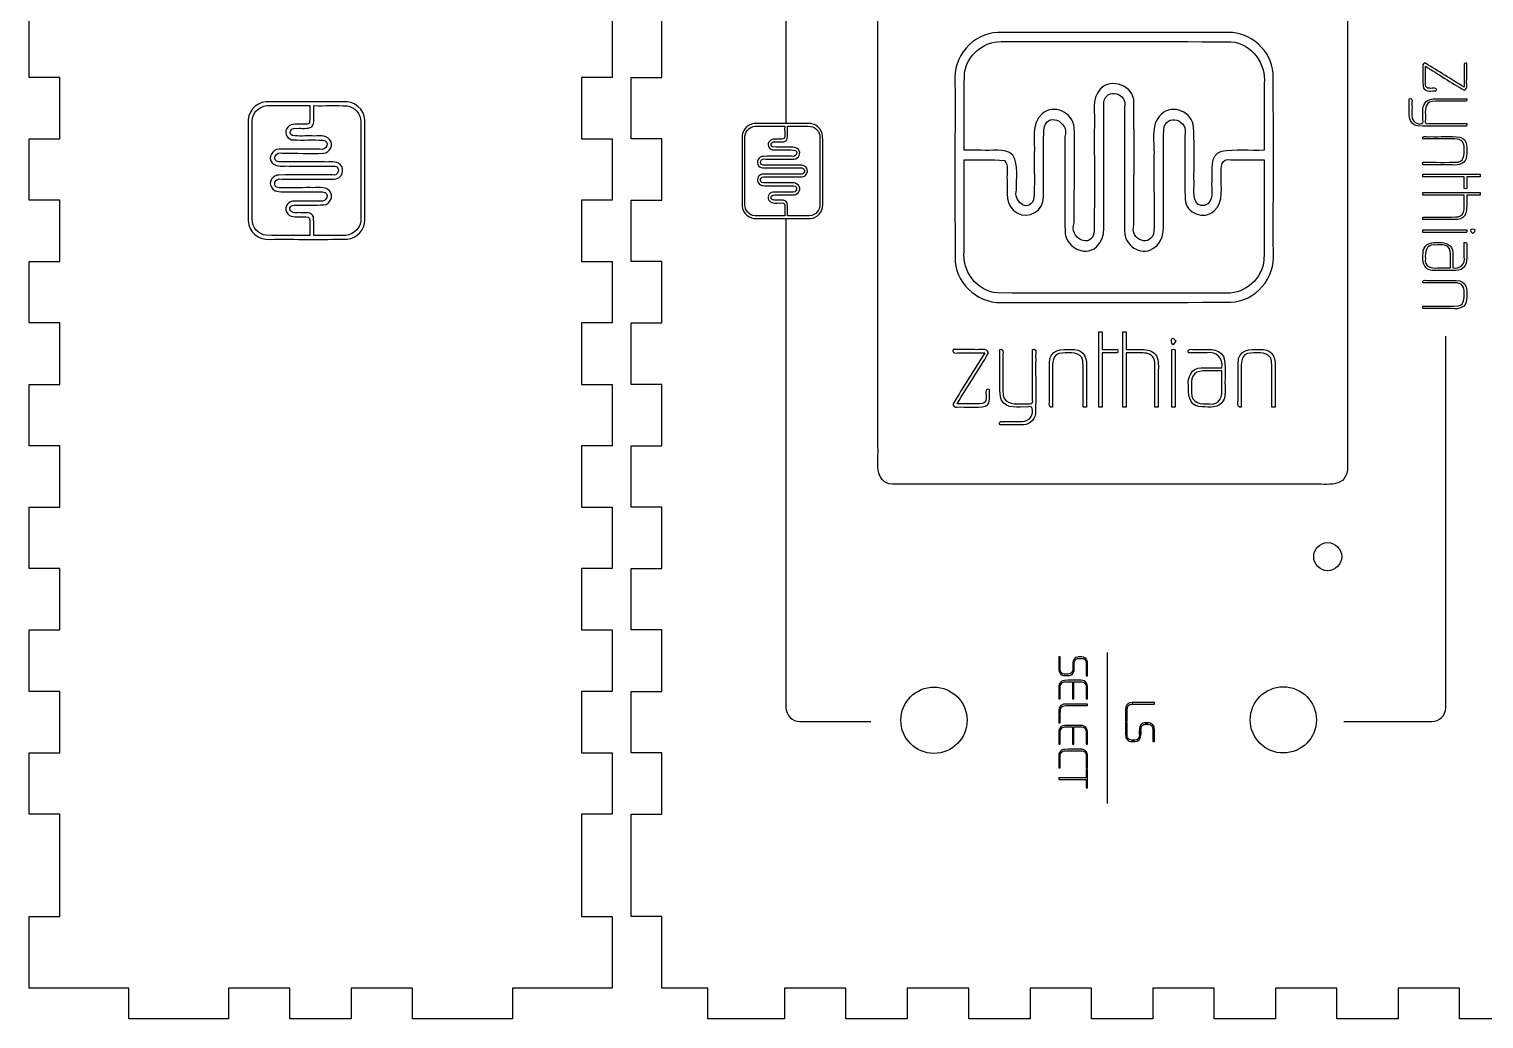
# Model space of a CAD drawing. Extents: x 0 to 1159, y 2 to 472.
# Drawn here: x 0.1 to 403.3, y 1.7 to 275.9 of the extents above; entities that cross this region are included whole.
import ezdxf

# ---------------------------------------------------------------- set-up
doc = ezdxf.new("R2010")
doc.units = 0
doc.layers.get('0').update_dxf_attribs({"linetype": 'CONTINUOUS'})
doc.layers.add('Imprimir', color=7, linetype='CONTINUOUS')

msp = doc.modelspace()

# ---------------------------------------------------------------- linework, layer by layer
at = {"color": 5}
msp.add_lwpolyline([(161.716632, 279.536781), (161.716632, 262.528893), (153.212688, 262.528893), (153.212688, 245.521005), (161.716632, 245.521005), (161.716632, 228.513117), (153.212688, 228.513117), (153.212688, 211.505221), (161.716632, 211.505221), (161.716632, 194.497381), (153.212688, 194.497381), (153.212688, 177.489461), (161.716632, 177.489461), (161.716632, 160.481541), (153.212688, 160.481541), (153.212688, 143.473701), (161.716632, 143.473701), (161.716632, 126.465781), (153.212688, 126.465781), (153.212688, 109.457941), (161.716632, 109.457941), (161.716632, 92.450021), (153.212688, 92.450021), (153.212688, 75.442109), (161.716632, 75.442109), (161.716632, 58.434269), (153.212688, 58.434269), (153.212688, 30.087789), (161.716632, 30.087789), (161.716632, 10.245229), (134.078816, 10.245229), (134.078816, 1.741309), (106.440992, 1.741309), (106.440992, 10.245229), (89.433104, 10.245229), (89.433104, 1.741309), (72.425212, 1.741309), (72.425212, 10.245229), (55.417322, 10.245229), (55.417322, 1.741309), (27.779495, 1.741309), (27.779495, 10.245229), (0.141677, 10.245229), (0.141677, 30.087789), (8.645622, 30.087789), (8.645622, 58.434269), (0.141677, 58.434269), (0.141677, 75.442109), (8.645622, 75.442109), (8.645622, 92.450021), (0.141677, 92.450021), (0.141677, 109.457941), (8.645622, 109.457941), (8.645622, 126.465781), (0.141677, 126.465781), (0.141677, 143.473701), (8.645622, 143.473701), (8.645622, 160.481541), (0.141677, 160.481541), (0.141677, 177.489461), (8.645622, 177.489461), (8.645622, 194.497381), (0.141677, 194.497381), (0.141677, 211.505221), (8.645622, 211.505221), (8.645622, 228.513117), (0.141677, 228.513117), (0.141677, 245.521005), (8.645622, 245.521005), (8.645622, 262.528893), (0.141677, 262.528893), (0.141677, 279.536781)], dxfattribs=at)
at = {"color": 7}
for points in [[(92.067256, 250.260565), (92.067248, 250.260997)], [(61.966562, 223.194789), (61.966578, 223.194677)], [(93.167656, 223.080277), (93.167656, 223.080277)]]:
    msp.add_lwpolyline(points, close=True, dxfattribs=at)
for points in [[(65.728003, 255.762917), (62.799466, 255.542077), (60.54957, 252.661525), (60.866026, 249.775725)], [(61.989458, 250.713901), (62.17097, 253.159445), (64.603123, 254.984429), (66.996107, 254.690597)], [(87.251968, 255.790917), (80.0776, 255.772597), (72.9009, 255.827797), (65.728003, 255.762917)], [(66.996107, 254.690597), (70.638443, 254.690597), (74.28078, 254.690597), (77.923117, 254.690597)], [(77.923117, 254.690597), (77.880317, 253.089613), (78.012541, 251.467837), (77.849757, 249.880973)], [(79.063062, 254.690165), (82.144904, 254.659205), (85.232952, 254.754005), (88.310672, 254.639125)], [(79.063062, 252.660477), (79.063062, 253.337045), (79.063062, 254.013605), (79.063062, 254.690165)], [(93.160456, 250.654021), (93.090616, 253.646661), (90.207544, 256.091677), (87.251968, 255.790917)], [(88.310672, 254.639125), (90.420696, 254.352149), (92.107008, 252.391829), (92.067256, 250.260565)], [(61.966578, 223.194677), (61.981698, 232.367509), (61.936258, 241.542261), (61.989458, 250.713901)], [(78.49591, 248.842893), (79.414758, 249.882685), (78.948246, 251.390821), (79.063062, 252.660477)], [(92.067248, 250.260997), (92.052048, 241.088085), (92.097648, 231.913253), (92.044368, 222.741541)], [(93.167656, 223.080277), (93.162856, 232.271493), (93.177016, 241.462949), (93.160456, 250.654021)], [(60.866026, 249.775725), (60.870826, 240.784389), (60.856666, 231.792805), (60.873226, 222.801613)], [(71.571091, 248.355261), (70.701163, 246.983045), (71.890427, 245.129717), (73.478948, 245.192733)], [(73.1369, 246.383725), (71.499483, 247.077357), (73.044356, 248.879405), (74.342916, 248.408725)], [(75.492732, 249.549077), (74.11854, 249.530997), (72.343044, 249.808573), (71.571091, 248.355261)], [(78.626926, 246.292805), (76.798772, 246.341445), (74.95078, 246.188173), (73.1369, 246.383725)], [(74.342916, 248.408725), (75.722972, 248.507101), (77.247501, 248.121629), (78.49591, 248.842893)], [(77.849757, 249.880973), (77.259037, 249.286205), (76.267124, 249.649413), (75.492732, 249.549077)], [(83.438624, 245.361397), (82.205384, 246.717861), (80.248408, 246.181749), (78.626926, 246.292805)], [(69.406315, 242.615861), (67.567107, 242.661941), (66.227267, 240.304957), (67.493395, 238.862189)], [(69.364891, 239.129173), (67.092027, 239.402237), (68.584483, 242.262925), (70.377299, 241.514733)], [(80.697368, 242.629221), (76.933773, 242.620421), (73.169444, 242.646821), (69.406315, 242.615861)], [(73.478948, 245.192733), (76.15662, 245.145213), (78.838622, 245.225933), (81.514624, 245.151533)], [(81.514624, 245.151533), (83.777872, 244.954461), (82.54956, 242.006557), (80.697368, 242.629221)], [(81.780432, 241.516333), (83.569208, 241.649693), (84.677144, 243.985829), (83.438624, 245.361397)], [(67.493395, 238.862189), (68.707267, 237.533709), (70.633747, 238.078357), (72.225764, 237.962365)], [(82.01856, 239.102053), (77.800973, 239.119733), (73.580916, 239.066453), (69.364891, 239.129173)], [(70.377299, 241.514733), (74.17746, 241.534653), (77.984805, 241.396005), (81.780432, 241.516333)], [(72.225764, 237.962365), (76.430764, 237.953085), (80.636952, 237.980845), (84.841208, 237.948525)], [(86.383832, 238.403221), (85.190416, 239.489973), (83.479824, 238.984301), (82.01856, 239.102053)], [(84.841208, 237.948525), (86.61596, 237.688053), (85.848072, 235.021157), (84.226, 235.493349)], [(84.81148, 234.365613), (86.813136, 234.343773), (87.776216, 237.065717), (86.383832, 238.403221)], [(69.387787, 235.479989), (67.702963, 235.539669), (66.366659, 233.587901), (67.289603, 232.101741)], [(69.411947, 231.965061), (67.271075, 232.181917), (68.324059, 234.976621), (70.153939, 234.353293)], [(84.226, 235.493349), (79.280014, 235.484469), (74.333332, 235.511109), (69.387787, 235.479989)], [(70.153939, 234.353293), (75.0397, 234.361453), (79.92615, 234.336893), (84.81148, 234.365613)], [(67.289603, 232.101741), (68.211819, 230.460741), (70.255107, 230.882485), (71.826003, 230.826493)], [(78.115605, 231.982501), (75.214652, 231.985701), (72.311268, 231.907941), (69.411947, 231.965061)], [(71.826003, 230.826493), (75.04406, 230.808093), (78.264877, 230.863773), (81.481168, 230.797853)], [(83.403016, 231.061717), (82.050456, 232.532693), (79.863926, 231.822781), (78.115605, 231.982501)], [(81.481168, 230.797853), (83.669504, 230.593053), (82.69392, 227.695765), (80.797312, 228.275461)], [(81.801072, 227.216597), (83.624432, 227.325349), (84.677144, 229.707085), (83.403016, 231.061717)], [(73.182236, 228.226421), (71.512971, 228.129709), (70.676451, 225.950117), (71.813555, 224.749037)], [(72.44006, 225.907061), (72.241532, 227.302773), (73.90086, 227.187853), (74.842612, 227.162357)], [(75.38434, 225.046437), (74.37898, 225.134317), (72.886516, 224.681437), (72.44006, 225.907061)], [(80.797312, 228.275461), (78.259637, 228.245781), (75.715812, 228.336821), (73.182236, 228.226421)], [(74.842612, 227.162357), (77.161469, 227.192517), (79.486718, 227.098357), (81.801072, 227.216597)], [(60.873226, 222.801613), (60.943066, 219.808957), (63.826138, 217.363957), (66.781715, 217.664725)], [(65.943259, 218.788045), (63.73601, 218.973845), (61.92485, 220.978381), (61.966562, 223.194789)], [(71.813555, 224.749037), (72.91906, 223.495861), (74.702612, 224.019061), (76.168652, 223.906685)], [(78.930982, 223.923813), (78.401686, 225.383365), (76.620988, 224.984005), (75.38434, 225.046437)], [(76.168652, 223.906685), (77.003101, 223.992381), (78.230837, 223.918205), (77.923077, 222.747005)], [(77.923077, 222.747005), (77.923077, 221.419725), (77.923077, 220.092445), (77.923077, 218.765165)], [(79.063062, 218.765077), (79.009942, 220.483517), (79.18867, 222.223301), (78.930982, 223.923813)], [(92.044368, 222.741541), (91.86236, 220.295757), (89.429328, 218.471565), (87.036368, 218.765077)], [(88.305688, 217.692725), (91.00344, 217.920653), (93.218008, 220.371125), (93.167656, 223.080277)], [(77.923077, 218.765165), (73.930036, 218.780125), (69.935099, 218.735085), (65.943259, 218.788045)], [(87.036368, 218.765077), (84.3786, 218.765077), (81.720832, 218.765077), (79.063062, 218.765077)], [(66.781715, 217.664725), (73.956084, 217.683045), (81.132784, 217.627845), (88.305688, 217.692725)]]:
    msp.add_open_spline(points, degree=3, dxfattribs=at)
at = {"layer": 'Imprimir', "color": 7}
for points in [[(209.910952, 385.346269), (209.910952, 249.757437)], [(209.910712, 223.405013), (209.910712, 87.987981)], [(394.093992, 209.726925), (394.093992, 209.726925)], [(392.765272, 87.925461), (392.765272, 190.818917)], [(330.688469, 181.254645), (330.688469, 181.254645)], [(298.939832, 103.258309), (298.939832, 61.398365)], [(213.793672, 84.105173), (233.445768, 84.105173)], [(364.54748, 84.104013), (388.882144, 84.104013)]]:
    msp.add_lwpolyline(points, dxfattribs=at)
at = {"layer": 'Imprimir', "color": 5}
msp.add_lwpolyline([(417.870568, 1.740077), (396.610632, 1.740077), (396.610632, 10.244029), (379.602776, 10.244029), (379.602776, 1.740077), (362.59484, 1.740077), (362.59484, 10.244029), (345.586992, 10.244029), (345.586992, 1.740077), (345.586992, 1.740077), (328.579056, 1.740077), (328.579056, 10.244029), (311.57112, 10.244029), (311.57112, 1.740077), (294.563264, 1.740077), (294.563264, 10.244029), (277.555336, 10.244029), (277.555336, 1.740077), (260.54748, 1.740077), (260.54748, 10.244029), (243.539536, 10.244029), (243.539536, 1.740077), (226.531608, 1.740077), (226.531608, 10.244029), (209.523752, 10.244029), (209.523752, 1.740077), (188.263816, 1.740077), (188.263816, 10.244029), (175.50796, 10.244029), (175.50796, 30.086581), (167.003952, 30.086581), (167.003952, 58.433085), (175.50796, 58.433085), (175.50796, 75.440989), (167.003952, 75.440989), (167.003952, 92.448885), (175.50796, 92.448885), (175.50796, 109.456789), (167.003952, 109.456789), (167.003952, 126.464693), (175.50796, 126.464693), (175.50796, 143.472597), (167.003952, 143.472597), (167.003952, 160.480493), (175.50796, 160.480493), (175.50796, 177.488397), (167.003952, 177.488397), (167.003952, 194.496301), (175.50796, 194.496301), (175.50796, 211.504205), (167.003952, 211.504205), (167.003952, 228.512109), (175.50796, 228.512109), (175.50796, 245.520005), (167.003952, 245.520005), (167.003952, 262.527909), (175.50796, 262.527909), (175.50796, 279.535813)], dxfattribs=at)
at = {"layer": 'Imprimir', "color": 7}
for points in [[(332.455232, 274.972477), (332.455232, 274.972509)], [(269.549368, 272.425325), (269.551064, 272.425949)], [(382.666784, 252.069213), (382.666784, 252.069277)], [(219.32712, 245.935093), (219.32736, 245.935029)], [(386.445664, 238.996085), (386.445664, 238.996069)], [(397.873672, 234.943941), (397.873672, 234.943901)], [(198.522624, 227.227085), (198.522144, 227.227093)], [(220.08792, 227.147973), (220.08792, 227.147973)], [(386.445824, 223.843101), (386.445664, 223.843093)], [(386.445664, 220.288773), (386.445664, 220.288773)], [(400.310232, 219.323813), (400.310232, 219.323813)], [(332.190584, 202.766221), (332.190328, 202.764517)], [(386.445664, 199.164925), (386.445664, 199.164917)], [(297.588366, 186.215889), (297.588462, 186.215889)], [(318.091514, 189.414141), (318.091514, 189.414141)], [(292.269602, 171.21539), (292.269561, 171.21539)], [(312.159128, 171.215609), (312.15947, 171.21539)], [(316.824899, 171.21539), (316.824899, 171.21539)], [(344.552161, 171.21539), (344.552229, 171.21539)], [(275.109673, 166.255199), (275.109564, 166.255199)], [(290.681984, 101.970429), (290.681264, 101.970829)], [(285.575656, 94.076173), (285.577736, 94.077933)], [(305.9032, 88.941509), (312.01416, 88.941509), (312.01416, 89.340061), (305.9032, 89.340061)], [(285.644136, 87.782981), (285.644136, 87.779141)], [(304.043352, 87.092837), (304.043352, 84.148277), (304.441912, 84.148277), (304.441912, 87.103877)], [(304.143032, 88.199853), (304.143032, 88.199853)], [(285.575656, 81.567149), (285.577736, 81.568909)], [(304.441752, 80.495101), (304.441752, 83.738605), (304.043272, 83.738605), (304.043272, 80.495101)], [(307.88472, 81.701781), (307.88472, 80.484061)], [(308.30544, 80.484061), (308.30544, 81.712821)], [(309.18, 83.716045), (309.18008, 83.716445)], [(310.19848, 83.749645), (309.53424, 83.749645)], [(309.60064, 83.351181), (310.20952, 83.351181)], [(311.61552, 81.801381), (311.61552, 78.535789), (312.014, 78.535789), (312.014, 81.790341)], [(306.52304, 78.956421), (305.737032, 78.956421)], [(305.770232, 78.557869), (306.56736, 78.557869)], [(285.961576, 75.866269), (285.965176, 75.867869)], [(293.116704, 68.484309), (293.116704, 68.484309)]]:
    msp.add_lwpolyline(points, close=True, dxfattribs=at)
at = {"layer": 'Imprimir', "color": 5}
for points in [[(360.05396, 125.888853), (360.05396, 125.888853)], [(250.920512, 75.292133), (250.920512, 75.292133)], [(347.751312, 75.390053), (347.751312, 75.390053)]]:
    msp.add_lwpolyline(points, close=True, dxfattribs=at)
for points in [[(235.409944, 160.165005), (235.409944, 212.008909), (235.409944, 263.852805), (235.409944, 315.696709)], [(365.502136, 315.696709), (365.502136, 261.709709), (365.502136, 207.722709), (365.502136, 153.735717)], [(239.48956, 149.827573), (233.99536, 150.254845), (235.671056, 156.420645), (235.409944, 160.165005)], [(365.502136, 153.735717), (364.867, 148.379685), (358.735944, 150.124429), (354.993296, 149.827573)], [(354.993296, 149.827573), (316.492056, 149.827573), (277.990808, 149.827573), (239.48956, 149.827573)], [(356.17228, 129.770293), (356.172284, 131.913961), (357.910171, 133.651744), (360.05396, 133.651741)], [(360.05396, 133.651741), (362.197721, 133.651704), (363.935564, 131.913933), (363.935568, 129.770293)], [(360.05396, 125.888853), (357.910174, 125.888849), (356.172289, 127.626628), (356.17228, 129.770293)], [(363.935568, 129.770293), (363.935559, 127.626656), (362.197717, 125.888889), (360.05396, 125.888853)], [(244.434225, 90.950468), (246.154494, 92.670644), (248.487682, 93.637026), (250.920512, 93.637021)], [(250.920512, 93.637021), (253.35334, 93.637024), (255.686527, 92.670641), (257.406794, 90.950466)], [(338.578344, 84.562541), (338.578366, 89.628329), (342.685239, 93.734948), (347.751312, 93.734941)], [(347.751312, 93.734941), (352.817354, 93.734904), (356.924178, 89.628297), (356.9242, 84.562541)], [(241.747536, 84.464541), (241.747525, 86.897233), (242.713957, 89.230293), (244.434225, 90.950468)], [(257.406794, 90.950466), (259.12706, 89.23029), (260.093491, 86.897232), (260.09348, 84.464541)], [(250.920512, 75.292133), (245.854433, 75.292121), (241.747553, 79.398746), (241.747536, 84.464541)], [(260.09348, 84.464541), (260.093463, 79.39875), (255.986588, 75.292126), (250.920512, 75.292133)], [(341.265028, 78.076611), (339.544761, 79.796788), (338.578331, 82.129848), (338.578344, 84.562541)], [(356.9242, 84.562541), (356.924227, 79.49675), (352.817388, 75.39009), (347.751312, 75.390053)], [(347.751312, 75.390053), (345.318482, 75.390049), (342.985295, 76.356434), (341.265028, 78.076611)]]:
    msp.add_open_spline(points, degree=3, dxfattribs=at)
at = {"layer": 'Imprimir', "color": 7}
for points in [[(268.641632, 274.945549), (261.715776, 274.784949), (256.057376, 268.111613), (256.753472, 261.271461)], [(332.455232, 274.972509), (311.184136, 274.972509), (289.912432, 274.999469), (268.641632, 274.945549)], [(344.92356, 263.720421), (344.396056, 269.963741), (338.724976, 275.089037), (332.455232, 274.972477)], [(259.416128, 263.731605), (260.080256, 268.614989), (264.617024, 272.517461), (269.549368, 272.425325)], [(269.551064, 272.425949), (290.779864, 272.391149), (312.013024, 272.495469), (333.23904, 272.372349)], [(333.23904, 272.372349), (338.899216, 271.951069), (343.121, 266.320325), (342.44168, 260.782581)], [(387.136704, 266.415397), (386.663504, 266.605845), (386.362544, 266.031549), (386.443024, 265.646405)], [(397.882072, 259.786645), (394.289512, 261.976629), (390.768544, 264.300181), (387.136704, 266.415397)], [(398.573272, 266.460653), (397.374232, 266.772197), (398.060872, 265.198117), (397.882072, 264.489421)], [(398.573272, 261.892997), (398.573272, 263.415541), (398.573272, 264.938093), (398.573272, 266.460653)], [(259.297776, 242.329917), (259.369696, 249.462325), (259.14976, 256.608901), (259.416128, 263.731605)], [(306.339952, 255.633845), (306.390912, 260.264373), (300.090888, 262.497005), (296.995856, 259.276525)], [(344.98828, 213.908045), (344.94572, 230.511445), (345.073672, 247.120461), (344.92356, 263.720421)], [(386.442864, 265.646245), (386.511664, 263.626805), (386.286464, 261.577293), (386.593664, 259.581381)], [(388.340944, 259.500405), (386.798784, 259.314933), (387.174304, 261.200693), (387.133344, 262.205141)], [(387.133344, 262.205141), (387.133344, 263.341805), (387.133344, 264.478461), (387.133344, 265.615125)], [(387.133344, 265.615125), (390.723344, 263.430285), (394.220392, 261.052205), (397.865272, 258.981477)], [(397.882072, 264.489421), (397.882072, 262.921829), (397.882072, 261.354237), (397.882072, 259.786645)], [(256.753472, 261.271461), (256.796032, 244.668061), (256.66808, 228.059309), (256.818192, 211.459085)], [(296.995856, 259.276525), (294.481472, 256.512693), (295.650592, 252.553437), (295.37844, 249.170365)], [(298.04568, 255.703445), (298.648624, 259.810573), (304.820792, 258.034125), (303.727624, 254.279749)], [(342.44168, 260.782581), (342.44168, 254.631637), (342.44168, 248.480741), (342.44168, 242.329797)], [(386.593664, 259.581381), (387.311904, 258.326229), (388.939664, 258.889205), (390.132704, 258.759445)], [(390.132704, 258.759445), (390.501824, 259.972829), (389.041104, 259.356341), (388.340944, 259.500405)], [(397.865272, 258.981477), (399.081592, 259.292221), (398.390792, 260.930253), (398.573272, 261.892997)], [(289.785848, 248.618805), (289.477256, 252.758621), (284.070688, 255.322645), (280.887176, 252.456205)], [(298.01424, 226.507837), (298.0352, 236.239565), (297.97112, 245.973629), (298.04568, 255.703445)], [(303.727624, 254.279749), (303.748584, 242.833205), (303.686584, 231.385349), (303.759064, 219.940181)], [(306.366912, 221.712109), (306.348912, 233.019117), (306.404992, 244.327917), (306.339952, 255.633845)], [(322.882512, 248.666477), (322.631128, 252.886141), (317.118888, 255.322621), (313.983848, 252.373981)], [(382.666784, 256.588557), (383.883744, 256.954197), (383.229664, 255.448797), (383.390304, 254.758133)], [(382.666784, 252.069277), (382.666784, 253.575701), (382.666784, 255.082133), (382.666784, 256.588557)], [(383.390304, 254.758133), (383.541664, 253.280397), (382.972864, 251.554645), (383.973184, 250.319757)], [(386.445344, 250.838893), (386.564944, 252.695461), (385.890864, 255.138141), (387.889584, 256.221565)], [(388.951584, 255.882637), (386.830304, 255.505317), (387.115744, 253.153501), (387.122864, 251.538253)], [(387.889584, 256.221565), (389.711424, 256.892693), (391.720784, 256.468725), (393.631432, 256.588557)], [(396.624872, 255.934477), (394.067912, 255.902157), (391.503744, 256.000557), (388.951584, 255.882637)], [(393.631432, 256.588557), (395.286312, 256.588557), (396.941192, 256.588557), (398.596072, 256.588557)], [(398.596072, 256.588557), (398.889112, 255.420365), (397.309992, 256.124445), (396.624872, 255.934477)], [(280.887176, 252.456205), (277.747952, 249.602165), (278.988624, 245.073125), (278.731608, 241.320645)], [(281.37572, 248.004797), (281.83176, 253.242581), (288.65408, 250.399773), (287.213064, 246.113461)], [(313.983848, 252.373981), (310.579624, 249.243749), (312.222528, 244.183549), (311.853088, 240.137221)], [(314.594776, 247.927405), (315.068696, 252.991877), (321.773776, 250.734069), (320.432088, 246.344597)], [(384.988544, 249.066197), (383.515744, 249.236645), (382.587984, 250.650445), (382.666784, 252.069213)], [(383.973184, 250.319757), (384.739344, 249.547269), (387.048384, 249.140557), (386.445344, 250.838893)], [(387.122864, 251.538253), (387.229664, 250.754853), (386.686784, 249.321805), (387.967664, 249.712437)], [(201.118944, 249.737837), (199.094784, 249.585189), (197.539664, 247.594205), (197.758464, 245.599573)], [(198.522144, 227.227093), (198.532544, 233.567261), (198.501344, 239.908749), (198.538144, 246.248077)], [(198.538144, 246.248077), (198.663584, 247.938445), (200.344704, 249.199813), (201.998704, 248.996717)], [(215.995992, 249.757197), (211.037192, 249.744477), (206.076784, 249.782717), (201.118944, 249.737837)], [(201.998704, 248.996717), (204.516224, 248.996717), (207.033752, 248.996717), (209.551272, 248.996717)], [(209.551272, 248.996717), (209.521672, 247.890149), (209.612872, 246.769197), (209.500872, 245.672381)], [(209.946792, 244.955189), (210.581912, 245.673861), (210.259432, 246.716269), (210.338792, 247.593845)], [(210.338792, 248.996781), (212.468952, 248.975341), (214.603352, 249.040941), (216.73064, 248.961501)], [(210.338792, 247.593845), (210.338792, 248.061485), (210.338792, 248.529133), (210.338792, 248.996781)], [(220.07992, 246.206645), (220.03192, 248.275133), (218.03888, 249.965077), (215.995992, 249.757197)], [(216.73064, 248.961501), (218.18912, 248.763157), (219.35464, 247.408205), (219.32712, 245.935093)], [(220.08792, 227.147973), (220.08792, 233.500845), (220.09592, 239.853885), (220.07992, 246.206645)], [(281.28044, 229.407997), (281.3904, 235.605013), (281.2034, 241.811885), (281.37572, 248.004797)], [(287.213064, 246.113461), (287.234024, 237.403453), (287.172344, 228.691757), (287.244504, 219.983053)], [(289.794808, 222.228821), (289.748408, 231.023245), (290.068976, 239.834565), (289.785848, 248.618805)], [(295.37844, 249.170365), (295.3374, 239.409477), (295.461136, 229.643237), (295.31556, 219.886101)], [(314.528536, 225.582637), (314.571416, 233.030317), (314.44224, 240.484069), (314.594776, 247.927405)], [(320.432088, 246.344597), (320.500968, 240.471757), (320.290064, 234.584709), (320.545952, 228.721485)], [(323.008064, 232.562685), (322.938544, 237.929285), (323.156376, 243.310309), (322.882512, 248.666477)], [(396.658392, 249.013397), (392.769272, 249.047237), (388.873264, 248.944837), (384.988544, 249.066197)], [(386.445664, 245.458245), (386.153024, 246.625629), (387.732384, 245.921117), (388.416864, 246.111365)], [(387.967664, 249.712437), (391.510464, 249.712437), (395.053272, 249.712437), (398.596072, 249.712437)], [(388.416864, 246.111365), (391.162464, 246.050485), (393.927832, 246.241445), (396.659432, 245.999749)], [(398.596072, 249.712437), (398.912232, 248.517325), (397.368952, 249.181717), (396.658392, 249.013397)], [(396.659432, 245.999749), (398.973112, 245.367661), (398.617272, 242.667325), (398.552552, 240.803381)], [(197.758464, 245.599573), (197.758464, 239.384861), (197.750464, 233.169981), (197.766464, 226.955365)], [(205.161104, 244.617805), (204.559824, 243.669461), (205.381584, 242.388405), (206.479512, 242.431933)], [(206.242704, 243.255453), (205.110944, 243.734885), (206.178704, 244.980421), (207.076312, 244.655093)], [(207.871752, 245.442949), (206.921912, 245.430469), (205.694712, 245.622309), (205.161104, 244.617805)], [(210.037352, 243.192573), (208.773752, 243.226253), (207.496472, 243.120253), (206.242704, 243.255453)], [(206.479512, 242.431933), (208.330312, 242.399053), (210.184072, 242.454893), (212.033672, 242.403453)], [(207.076312, 244.655093), (208.030152, 244.723093), (209.083912, 244.456661), (209.946792, 244.955189)], [(209.500872, 245.672381), (209.092632, 245.261245), (208.407032, 245.512301), (207.871752, 245.442949)], [(213.363112, 242.548789), (212.510712, 243.486365), (211.158072, 243.115813), (210.037352, 243.192573)], [(212.033672, 242.403453), (213.597992, 242.267237), (212.748952, 240.229677), (211.468792, 240.660053)], [(212.217032, 239.891109), (213.453432, 239.983277), (214.219192, 241.598005), (213.363112, 242.548789)], [(219.32736, 245.935029), (219.31696, 239.594821), (219.34816, 233.253277), (219.31136, 226.913893)], [(263.995136, 242.329917), (262.429392, 242.329917), (260.863616, 242.329917), (259.297776, 242.329917)], [(272.830104, 241.017413), (270.423776, 243.143981), (266.933528, 242.064237), (263.995136, 242.329917)], [(330.502992, 242.024357), (327.125136, 240.799405), (328.049288, 236.678413), (327.904808, 233.816285)], [(342.44168, 242.329797), (338.464752, 242.206645), (334.438424, 242.620741), (330.502992, 242.024357)], [(394.013912, 245.458245), (391.491104, 245.458245), (388.968384, 245.458245), (386.445664, 245.458245)], [(397.840072, 243.437813), (397.819272, 245.564789), (395.559912, 245.539821), (394.013912, 245.458245)], [(396.212232, 239.036629), (398.245752, 239.445525), (397.872312, 241.868637), (397.840072, 243.437813)], [(203.664624, 240.650773), (202.393344, 240.682613), (201.467264, 239.053469), (202.342384, 238.056229)], [(203.635664, 238.240677), (202.064784, 238.429357), (203.096144, 240.406621), (204.335344, 239.889509)], [(202.342384, 238.056229), (203.181424, 237.137981), (204.512944, 237.514429), (205.613344, 237.434261)], [(212.381752, 238.221957), (209.466552, 238.234197), (206.549744, 238.197317), (203.635664, 238.240677)], [(211.468792, 240.660053), (208.867432, 240.653653), (206.265592, 240.672213), (203.664624, 240.650773)], [(204.335344, 239.889509), (206.961912, 239.903349), (209.593512, 239.807685), (212.217032, 239.891109)], [(215.400072, 237.738917), (214.574632, 238.489853), (213.392152, 238.140685), (212.381752, 238.221957)], [(259.299736, 239.693013), (263.004816, 239.593837), (266.758048, 239.898861), (270.430512, 239.524325)], [(259.299736, 214.404981), (259.299736, 222.834341), (259.299736, 231.263725), (259.299736, 239.693013)], [(270.430512, 239.524325), (271.807104, 238.157453), (270.966496, 235.861885), (271.198704, 234.069613)], [(273.834888, 231.406293), (273.607168, 234.600053), (274.499288, 238.128301), (272.830104, 241.017413)], [(278.731608, 241.320645), (278.618944, 237.089805), (278.973408, 232.813117), (278.521264, 228.615181)], [(311.853088, 240.137221), (311.844128, 233.423853), (312.026272, 226.704549), (311.894128, 219.994597)], [(330.543096, 235.633925), (330.34504, 237.565197), (330.516136, 240.406645), (333.227032, 239.694157)], [(333.227032, 239.694157), (336.298672, 239.694157), (339.37036, 239.694157), (342.442056, 239.694157)], [(342.442056, 239.694157), (342.407256, 230.453197), (342.511576, 221.207701), (342.389016, 211.969405)], [(386.445664, 238.996069), (389.700704, 239.021589), (392.959832, 238.944069), (396.212232, 239.036629)], [(386.445664, 238.296085), (386.445664, 238.529421), (386.445664, 238.762749), (386.445664, 238.996085)], [(394.553672, 238.296085), (391.850944, 238.296085), (389.148304, 238.296085), (386.445664, 238.296085)], [(398.552552, 240.803381), (398.552552, 238.664221), (396.299112, 238.067885), (394.553672, 238.296085)], [(203.651824, 235.718405), (202.487264, 235.759685), (201.563584, 234.410629), (202.201504, 233.383413)], [(203.668064, 233.288845), (202.188224, 233.438797), (202.916224, 235.370469), (204.181024, 234.939613)], [(213.907752, 235.727685), (210.489112, 235.721285), (207.070072, 235.740005), (203.651824, 235.718405)], [(204.181024, 234.939613), (207.557992, 234.945213), (210.935512, 234.928253), (214.312152, 234.948173)], [(205.613344, 237.434261), (208.519832, 237.427861), (211.427032, 237.447061), (214.332952, 237.424661)], [(214.332952, 237.424661), (215.5596, 237.244581), (215.029032, 235.401181), (213.907752, 235.727685)], [(214.312152, 234.948173), (215.695112, 234.932973), (216.36192, 236.814525), (215.400072, 237.738917)], [(271.198704, 234.069613), (271.240624, 230.889309), (270.59816, 226.780293), (273.961536, 224.993653)], [(328.59364, 225.554261), (331.49376, 228.112933), (330.283072, 232.240909), (330.543096, 235.633925)], [(386.445424, 234.943901), (386.445424, 235.193821), (386.445424, 235.443741), (386.445424, 235.693661)], [(386.445424, 235.693661), (391.724544, 235.693661), (397.003752, 235.693661), (402.28288, 235.693661)], [(397.873672, 234.943901), (394.064232, 234.943901), (390.254864, 234.943901), (386.445424, 234.943901)], [(397.873672, 231.742061), (397.873672, 232.809357), (397.873672, 233.876645), (397.873672, 234.943941)], [(402.28288, 234.943901), (401.053992, 234.943901), (399.825032, 234.943901), (398.596152, 234.943901)], [(398.596152, 234.943901), (398.596152, 233.863125), (398.596152, 232.782357), (398.596152, 231.701581)], [(402.28288, 235.693661), (402.28288, 235.443741), (402.28288, 235.193821), (402.28288, 234.943901)], [(202.201504, 233.383413), (202.838944, 232.249173), (204.251264, 232.540685), (205.337024, 232.501981)], [(209.683912, 233.301085), (207.678872, 233.303485), (205.672064, 233.249325), (203.668064, 233.288845)], [(206.274472, 230.704901), (205.120624, 230.638101), (204.542464, 229.131477), (205.328544, 228.301357)], [(205.337024, 232.501981), (207.561352, 232.489261), (209.787512, 232.527741), (212.010552, 232.482221)], [(205.761104, 229.101869), (205.623904, 230.066557), (206.770792, 229.987117), (207.421672, 229.969501)], [(211.537832, 230.738821), (209.783832, 230.718261), (208.025592, 230.781221), (206.274472, 230.704901)], [(207.421672, 229.969501), (209.024472, 229.990301), (210.631592, 229.925261), (212.231272, 230.007021)], [(213.338552, 232.664701), (212.403672, 233.681413), (210.892392, 233.190749), (209.683912, 233.301085)], [(212.010552, 232.482221), (213.523112, 232.340669), (212.848792, 230.338133), (211.537832, 230.738821)], [(212.231272, 230.007021), (213.491512, 230.082141), (214.219192, 231.728397), (213.338552, 232.664701)], [(278.521264, 228.615181), (276.915984, 224.825749), (272.745584, 228.400941), (273.834888, 231.406293)], [(325.913136, 227.002677), (322.68308, 226.543253), (322.949032, 230.383357), (323.008064, 232.562685)], [(327.904808, 233.816285), (327.701656, 231.489653), (328.749496, 228.035813), (325.913136, 227.002677)], [(386.445664, 229.894229), (386.445664, 230.144149), (386.445664, 230.394069), (386.445664, 230.643989)], [(386.445664, 230.643989), (391.724864, 230.643989), (397.003992, 230.643989), (402.2832, 230.643989)], [(397.873992, 229.894229), (394.064552, 229.894229), (390.255104, 229.894229), (386.445664, 229.894229)], [(398.596152, 231.701581), (398.368792, 231.728541), (398.033592, 231.647581), (397.873672, 231.742061)], [(397.873992, 228.328933), (397.873992, 228.850701), (397.873992, 229.372461), (397.873992, 229.894229)], [(398.596472, 229.894229), (398.574072, 228.509109), (398.654072, 227.119093), (398.526072, 225.738525)], [(402.2832, 229.894229), (401.054312, 229.894229), (399.825352, 229.894229), (398.596472, 229.894229)], [(402.2832, 230.643989), (402.2832, 230.394069), (402.2832, 230.144149), (402.2832, 229.894229)], [(197.766464, 226.955365), (197.814464, 224.886885), (199.807424, 223.196941), (201.850304, 223.404821)], [(201.271264, 224.181205), (199.745664, 224.309613), (198.493744, 225.695109), (198.522624, 227.227085)], [(205.328544, 228.301357), (206.092712, 227.435189), (207.325592, 227.796781), (208.338952, 227.719125)], [(207.796072, 228.507021), (207.101192, 228.567741), (206.069664, 228.254749), (205.761104, 229.101869)], [(210.247512, 227.731037), (209.881672, 228.739885), (208.650872, 228.463877), (207.796072, 228.507021)], [(208.338952, 227.719125), (208.915752, 227.778325), (209.764392, 227.727205), (209.551592, 226.917533)], [(209.551592, 226.917533), (209.551592, 226.000149), (209.551592, 225.082757), (209.551592, 224.165365)], [(210.338792, 224.165413), (210.301992, 225.353165), (210.425672, 226.555677), (210.247512, 227.731037)], [(219.31136, 226.913893), (219.18552, 225.223405), (217.50384, 223.962533), (215.849912, 224.165413)], [(216.72736, 223.424181), (218.592, 223.581717), (220.12272, 225.275453), (220.08792, 227.147973)], [(273.961536, 224.993653), (277.136816, 222.980405), (281.426176, 225.731885), (281.28044, 229.407997)], [(295.931712, 215.555797), (299.006264, 218.365133), (297.745808, 222.823429), (298.01424, 226.507837)], [(320.545952, 228.721485), (320.769472, 224.858101), (325.814176, 222.922277), (328.59364, 225.554261)], [(397.682312, 225.183325), (397.990952, 226.203085), (397.835992, 227.279661), (397.873992, 228.328933)], [(209.551592, 224.165365), (206.791672, 224.175685), (204.030384, 224.144565), (201.271264, 224.181205)], [(201.850304, 223.404821), (206.809112, 223.417541), (211.769592, 223.379301), (216.72736, 223.424181)], [(215.849912, 224.165413), (214.012872, 224.165413), (212.175832, 224.165413), (210.338792, 224.165413)], [(295.31556, 219.886101), (294.683816, 214.626349), (288.063424, 218.079653), (289.794808, 222.228821)], [(311.577264, 215.084093), (315.374984, 217.218389), (314.398944, 221.947253), (314.528536, 225.582637)], [(386.445664, 223.843093), (389.469104, 223.848693), (392.492952, 223.831173), (395.516152, 223.852213)], [(386.445904, 223.120621), (386.445904, 223.361421), (386.446064, 223.602437), (386.445824, 223.843101)], [(393.330792, 223.120621), (391.035824, 223.120621), (388.740864, 223.120621), (386.445904, 223.120621)], [(396.847192, 223.347581), (395.709592, 222.991381), (394.503272, 223.160773), (393.330792, 223.120621)], [(395.516152, 223.852213), (396.403992, 223.856213), (397.411592, 224.258669), (397.682312, 225.183325)], [(398.526072, 225.738525), (398.429192, 224.725557), (397.891272, 223.649381), (396.847192, 223.347581)], [(287.244504, 219.983053), (287.137832, 215.726405), (292.592728, 212.625685), (295.931712, 215.555797)], [(303.759064, 219.940181), (303.620928, 216.040901), (308.13784, 212.948173), (311.577264, 215.084093)], [(311.894128, 219.994597), (311.392104, 215.039661), (304.924272, 217.477245), (306.366912, 221.712109)], [(386.445664, 220.288773), (390.495904, 220.288773), (394.546232, 220.288773), (398.596472, 220.288773)], [(386.445664, 219.561413), (386.445664, 219.803869), (386.445664, 220.046317), (386.445664, 220.288773)], [(396.888392, 219.561413), (393.407432, 219.561413), (389.926544, 219.561413), (386.445664, 219.561413)], [(398.596472, 220.288773), (398.965432, 219.107941), (397.558792, 219.702829), (396.888392, 219.561413)], [(400.310232, 219.323813), (397.991912, 220.808717), (402.57736, 220.821333), (400.310232, 219.323813)], [(268.502928, 202.818117), (262.843112, 203.238109), (258.619696, 208.866973), (259.299736, 214.404981)], [(333.100072, 200.234229), (340.025912, 200.394829), (345.684288, 207.067925), (344.98828, 213.908045)], [(387.356144, 209.726925), (386.024544, 210.942581), (386.475024, 212.951525), (386.550704, 214.547397)], [(386.550704, 214.547397), (386.909344, 216.677821), (389.197824, 216.872365), (390.935104, 216.751405)], [(389.431584, 216.098285), (387.308784, 216.275677), (386.959984, 213.937357), (387.122704, 212.333469)], [(393.794872, 215.014605), (392.903512, 216.585109), (390.913984, 215.973525), (389.431584, 216.098285)], [(390.935104, 216.751405), (392.663832, 217.020973), (394.725272, 216.071421), (394.734232, 214.102213)], [(394.093992, 209.726925), (393.983192, 211.486373), (394.364872, 213.323325), (393.794872, 215.014605)], [(394.734232, 214.102213), (394.763832, 212.644285), (394.742232, 211.185285), (394.747832, 209.726925)], [(398.596632, 214.920981), (398.498312, 213.014653), (399.098552, 210.445373), (397.075512, 209.352909)], [(397.874152, 216.751405), (399.090472, 217.116789), (398.435512, 215.610853), (398.596632, 214.920981)], [(397.874152, 212.833573), (397.874152, 214.139517), (397.874152, 215.445461), (397.874152, 216.751405)], [(256.818192, 211.459085), (257.329272, 204.681645), (263.99564, 199.474669), (270.6742, 200.207269)], [(342.389016, 211.969405), (341.95908, 206.861269), (337.32008, 202.669533), (332.190584, 202.766221)], [(387.122704, 212.333469), (386.706464, 210.241373), (388.827584, 209.456693), (390.512304, 209.726925)], [(390.871904, 209.026925), (389.678304, 209.078125), (388.296864, 208.785893), (387.356784, 209.726925)], [(390.512304, 209.726925), (391.706224, 209.726925), (392.900072, 209.726925), (394.093992, 209.726925)], [(394.747832, 209.726925), (396.653752, 209.337765), (398.294792, 210.888877), (397.874152, 212.833573)], [(386.445664, 205.626125), (386.153024, 206.793509), (387.732384, 206.088997), (388.416864, 206.279245)], [(388.416864, 206.279245), (391.162464, 206.218365), (393.927832, 206.409325), (396.659432, 206.167629)], [(397.075512, 209.352909), (395.081512, 208.746253), (392.936712, 209.139893), (390.871904, 209.026925)], [(397.840072, 203.605925), (397.819272, 205.733037), (395.559832, 205.707565), (394.013912, 205.626125)], [(396.659432, 206.167629), (398.972712, 205.535701), (398.617432, 202.835949), (398.552552, 200.972229)], [(332.190328, 202.764517), (310.961752, 202.799237), (289.728728, 202.694997), (268.502928, 202.818117)], [(394.013912, 205.626125), (391.491104, 205.626125), (388.968384, 205.626125), (386.445664, 205.626125)], [(396.212232, 199.205397), (398.245992, 199.613477), (397.872232, 202.036933), (397.840072, 203.605925)], [(270.6742, 200.207269), (291.482768, 200.207269), (312.29184, 200.180309), (333.100072, 200.234229)], [(386.445664, 199.164917), (389.700704, 199.190357), (392.959832, 199.112997), (396.212232, 199.205397)], [(386.445664, 198.464925), (386.445664, 198.698261), (386.445664, 198.931589), (386.445664, 199.164925)], [(394.553672, 198.464925), (391.850944, 198.464925), (389.148304, 198.464925), (386.445664, 198.464925)], [(398.552552, 200.972229), (398.552552, 198.833061), (396.299112, 198.236725), (394.553672, 198.464925)], [(296.604319, 171.215076), (296.604319, 178.144496), (296.604319, 185.074025), (296.604319, 192.003445)], [(296.604319, 192.003445), (296.932367, 192.003445), (297.260414, 192.003445), (297.588462, 192.003445)], [(297.588462, 192.003445), (297.588462, 190.39041), (297.588462, 188.777266), (297.588462, 187.164217)], [(303.232238, 171.21539), (303.232238, 178.144919), (303.232238, 185.074339), (303.232238, 192.003868)], [(303.232238, 192.003868), (303.560285, 192.003868), (303.888333, 192.003868), (304.216381, 192.003868)], [(304.216381, 192.003868), (304.216381, 190.39082), (304.216381, 188.777676), (304.216381, 187.164641)], [(318.091514, 189.414141), (316.142422, 186.371096), (316.125854, 192.389985), (318.091514, 189.414141)], [(256.219341, 187.134185), (255.810409, 185.560314), (257.876543, 186.461604), (258.806785, 186.226921)], [(262.214868, 187.134185), (260.216373, 187.134185), (258.21785, 187.134185), (256.219341, 187.134185)], [(264.979692, 186.226921), (262.1051, 181.511296), (259.055179, 176.88965), (256.27875, 172.122463)], [(257.329177, 172.118047), (260.197016, 176.83031), (263.318512, 181.420556), (266.036558, 186.204858)], [(258.806785, 186.226921), (260.864416, 186.226921), (262.922061, 186.226921), (264.979692, 186.226921)], [(266.036558, 186.204858), (265.628679, 187.801421), (263.478585, 186.894663), (262.214868, 187.134185)], [(269.177519, 187.164121), (270.7109, 187.548762), (269.786713, 185.475998), (270.036064, 184.576704)], [(269.177519, 180.647488), (269.177519, 182.819699), (269.177519, 184.99191), (269.177519, 187.164121)], [(278.203201, 187.164121), (279.771918, 187.579109), (278.899827, 185.553383), (279.120772, 184.620707)], [(278.203201, 173.213189), (278.203201, 177.863499), (278.203201, 182.51381), (278.203201, 187.164121)], [(283.076534, 184.622061), (283.906222, 187.659022), (287.450702, 187.191939), (289.897334, 187.106995)], [(286.439356, 186.171791), (283.647467, 186.144451), (283.680247, 183.178832), (283.787322, 181.149538)], [(292.216386, 184.035066), (291.679669, 186.704283), (288.499065, 186.214099), (286.439356, 186.171791)], [(289.897334, 187.106995), (292.705217, 187.106995), (293.487977, 184.149113), (293.188431, 181.85803)], [(301.791183, 186.215889), (300.390248, 186.215889), (298.989314, 186.215889), (297.588366, 186.215889)], [(297.588462, 187.164217), (299.007098, 187.164217), (300.425721, 187.164217), (301.844358, 187.164217)], [(297.588462, 186.215889), (297.588462, 181.215591), (297.588462, 176.215388), (297.588462, 171.215076)], [(301.844358, 187.164217), (301.808953, 186.865792), (301.915304, 186.425803), (301.791183, 186.215889)], [(304.216381, 187.164641), (306.034503, 187.135251), (307.859037, 187.240235), (309.671186, 187.072233)], [(306.271004, 186.216313), (305.586121, 186.216313), (304.901251, 186.216313), (304.216381, 186.216313)], [(304.216381, 186.216313), (304.216381, 181.216001), (304.216381, 176.215702), (304.216381, 171.21539)], [(310.399936, 185.964707), (309.06139, 186.369838), (307.648276, 186.166432), (306.271004, 186.216313)], [(309.671186, 187.072233), (311.000805, 186.945104), (312.413413, 186.238991), (312.80955, 184.868527)], [(312.147167, 183.121391), (312.141699, 184.286768), (311.613649, 185.609361), (310.399936, 185.964707)], [(316.824899, 187.164641), (318.374876, 187.648948), (317.594016, 185.80257), (317.779638, 184.922605)], [(316.824899, 171.21539), (316.824899, 176.531775), (316.824899, 181.848256), (316.824899, 187.164641)], [(321.468075, 186.216573), (320.98847, 187.813122), (322.965162, 186.953415), (323.870704, 187.164901)], [(326.610648, 186.216573), (324.896457, 186.216573), (323.182266, 186.216573), (321.468075, 186.216573)], [(323.870704, 187.164901), (326.372958, 187.035858), (329.745417, 187.82373), (331.179405, 185.168278)], [(330.688469, 182.112944), (331.199281, 184.614665), (329.163276, 186.768709), (326.610648, 186.216573)], [(335.360364, 184.622061), (336.189833, 187.658503), (339.733561, 187.192158), (342.179893, 187.106995)], [(338.722886, 186.171791), (335.930818, 186.144451), (335.964254, 183.178723), (336.071152, 181.149538)], [(344.499054, 184.035066), (343.963403, 186.704598), (340.782348, 186.214003), (338.722886, 186.171791)], [(342.179893, 187.106995), (344.987776, 187.106995), (345.770522, 184.149113), (345.470989, 181.85803)], [(270.036064, 184.576704), (270.07844, 181.220416), (269.949397, 177.854682), (270.104139, 174.504683)], [(279.120772, 184.620707), (279.076345, 179.515808), (279.210719, 174.401886), (279.051466, 169.302768)], [(282.930035, 173.802807), (283.009867, 177.40671), (282.759286, 181.036544), (283.076534, 184.622061)], [(292.269561, 171.21539), (292.23607, 175.487991), (292.337774, 179.765937), (292.216386, 184.035066)], [(293.188431, 181.85803), (293.188431, 178.310419), (293.188431, 174.762905), (293.188431, 171.21539)], [(312.15947, 171.21539), (312.152635, 175.183989), (312.175053, 179.153107), (312.147167, 183.121391)], [(312.80955, 184.868527), (313.277111, 183.375294), (313.054759, 181.791868), (313.107469, 180.252869)], [(317.779638, 184.922605), (317.779638, 180.353465), (317.779638, 175.784434), (317.779638, 171.21539)], [(321.468075, 177.108271), (321.114232, 179.377401), (322.36063, 182.083267), (324.945422, 182.095037)], [(330.688469, 181.254645), (328.378999, 181.109213), (325.967799, 181.61021), (323.747812, 180.862022)], [(324.945422, 182.095037), (326.85911, 182.133859), (328.774207, 182.105972), (330.688469, 182.112944)], [(331.179405, 185.168278), (331.975698, 182.550924), (331.459007, 179.735645), (331.607283, 177.025378)], [(335.213852, 173.802807), (335.29382, 177.40671), (335.043116, 181.036544), (335.360364, 184.622061)], [(344.552229, 171.21539), (344.518875, 175.487991), (344.620305, 179.765937), (344.499054, 184.035066)], [(345.470989, 181.85803), (345.470989, 178.310419), (345.470989, 174.762905), (345.470989, 171.21539)], [(269.659229, 173.110692), (268.778321, 175.502058), (269.334818, 178.139561), (269.177519, 180.647488)], [(283.787322, 181.149538), (283.787322, 177.838087), (283.787322, 174.526746), (283.787322, 171.21539)], [(313.107469, 180.252869), (313.107469, 177.240485), (313.107469, 174.228102), (313.107469, 171.215705)], [(323.747812, 180.862022), (321.686354, 179.692011), (322.489126, 177.080549), (322.325362, 175.134737)], [(330.688469, 176.553305), (330.688469, 178.12045), (330.688469, 179.6875), (330.688469, 181.254645)], [(336.071152, 181.149538), (336.071152, 177.838087), (336.071152, 174.526746), (336.071152, 171.21539)], [(265.355406, 173.703155), (265.598865, 171.678905), (263.123595, 172.171811), (261.805157, 172.118047)], [(266.327998, 176.055041), (264.735303, 176.539553), (265.544514, 174.622188), (265.355406, 173.703155)], [(265.249123, 171.409665), (266.896647, 172.352429), (266.157672, 174.489044), (266.327998, 176.055041)], [(270.104139, 174.504683), (270.599409, 171.720284), (273.68643, 172.094945), (275.806614, 172.104295)], [(283.787322, 171.21539), (282.255008, 170.831269), (283.179755, 172.904361), (282.930035, 173.802807)], [(324.361066, 171.353277), (321.564652, 171.824024), (321.3093, 174.827905), (321.468075, 177.108271)], [(322.325362, 175.134737), (322.092511, 172.348328), (325.161815, 171.8905), (327.267085, 172.10409)], [(327.267085, 172.10409), (330.013195, 171.557723), (331.043172, 174.34193), (330.688469, 176.553305)], [(331.607283, 177.025378), (331.540028, 175.458642), (331.923657, 173.645359), (330.688469, 172.411401)], [(336.071152, 171.21539), (334.538824, 170.831269), (335.463585, 172.904361), (335.213852, 173.802807)], [(256.27875, 172.122463), (256.028757, 171.501335), (256.782577, 171.106292), (257.288113, 171.211932)], [(257.288332, 171.211727), (259.939068, 171.302084), (262.629268, 171.006434), (265.249123, 171.409665)], [(261.805157, 172.118047), (260.313155, 172.118047), (258.821166, 172.118047), (257.329177, 172.118047)], [(276.724581, 171.21498), (274.287627, 171.371964), (271.081351, 170.48716), (269.659229, 173.110692)], [(275.806614, 172.104295), (276.83491, 172.244479), (278.715954, 171.531887), (278.203201, 173.213189)], [(277.406006, 167.969992), (278.419976, 168.975664), (278.953822, 172.006529), (276.724581, 171.21498)], [(293.188431, 171.21539), (292.882159, 171.21539), (292.575888, 171.21539), (292.269602, 171.21539)], [(297.588462, 171.215076), (297.260414, 171.215076), (296.932367, 171.215076), (296.604319, 171.215076)], [(304.216381, 171.21539), (303.888333, 171.21539), (303.560285, 171.21539), (303.232238, 171.21539)], [(313.107469, 171.215705), (312.791383, 171.215705), (312.475023, 171.215923), (312.159128, 171.215609)], [(317.779638, 171.21539), (317.461392, 171.21539), (317.143146, 171.21539), (316.824899, 171.21539)], [(330.688469, 172.410499), (329.092781, 170.662625), (326.455824, 171.253939), (324.361066, 171.353277)], [(345.470989, 171.21539), (345.164718, 171.21539), (344.858446, 171.21539), (344.552161, 171.21539)], [(269.177519, 166.255199), (268.697587, 167.852595), (270.673582, 166.994051), (271.580148, 167.204907)], [(275.109564, 166.255199), (273.132216, 166.255199), (271.154868, 166.255199), (269.177519, 166.255199)], [(271.580148, 167.204907), (273.519836, 167.403584), (275.78507, 166.656968), (277.406006, 167.969992)], [(279.051466, 169.302768), (278.827732, 167.36956), (276.971963, 166.151773), (275.109673, 166.255199)], [(285.544536, 101.992989), (285.552536, 100.808301), (285.535736, 99.623293), (285.552536, 98.438853)], [(285.943096, 101.992989), (285.810216, 101.992989), (285.677336, 101.992989), (285.544536, 101.992989)], [(285.943096, 99.263789), (285.943096, 100.173525), (285.943096, 101.083253), (285.943096, 101.992989)], [(289.517504, 100.930541), (289.318784, 100.293677), (289.404944, 99.621373), (289.385984, 98.965557)], [(290.681264, 101.970829), (290.131104, 101.884997), (289.655904, 101.473805), (289.517504, 100.930541)], [(289.807664, 99.671853), (289.823664, 100.086805), (289.748464, 100.527829), (289.933744, 100.913661)], [(289.933744, 100.913661), (290.149824, 101.309253), (290.555024, 101.612437), (291.019504, 101.603805)], [(291.036224, 102.004029), (290.917584, 102.004189), (290.797824, 101.992829), (290.681984, 101.970429)], [(291.019504, 101.603805), (291.554704, 101.590205), (292.146144, 101.692597), (292.604624, 101.345405)], [(292.787104, 101.705077), (292.281184, 102.082989), (291.628384, 101.992269), (291.036224, 102.004029)], [(292.604624, 101.345405), (293.078704, 100.988541), (293.136704, 100.355917), (293.117744, 99.808013)], [(293.507504, 100.354477), (293.507824, 100.891741), (293.225344, 101.400205), (292.787104, 101.705077)], [(285.552536, 98.438853), (285.542136, 97.822469), (285.920376, 97.229925), (286.470696, 96.961133)], [(286.166936, 97.723349), (285.859576, 98.176381), (285.962456, 98.746765), (285.943096, 99.263789)], [(287.319504, 97.210725), (286.882544, 97.181925), (286.401976, 97.328165), (286.166936, 97.723349)], [(286.470696, 96.961133), (286.974384, 96.737941), (287.535664, 96.833213), (288.069584, 96.812253)], [(288.901184, 97.456317), (288.440624, 97.118565), (287.852304, 97.231205), (287.319504, 97.210725)], [(288.069584, 96.812253), (288.709664, 96.789053), (289.367504, 97.140885), (289.616384, 97.747189)], [(289.385984, 98.965557), (289.398784, 98.432213), (289.361984, 97.808949), (288.901184, 97.456317)], [(289.616384, 97.747189), (289.890384, 98.352933), (289.786944, 99.028117), (289.807664, 99.671853)], [(293.117744, 99.808013), (293.117744, 98.802037), (293.117744, 97.796069), (293.117744, 96.790093)], [(293.117744, 96.790093), (293.250624, 96.790093), (293.383424, 96.790093), (293.516304, 96.790093)], [(293.516304, 96.790093), (293.508304, 97.978221), (293.526704, 99.166669), (293.507504, 100.354477)], [(285.577736, 94.077933), (285.515336, 93.615141), (285.556936, 93.145389), (285.544136, 92.679325)], [(285.668856, 94.439685), (285.627256, 94.321685), (285.596856, 94.199365), (285.575656, 94.076173)], [(287.120864, 95.509093), (286.477736, 95.485893), (285.863336, 95.063341), (285.668856, 94.439685)], [(285.942616, 90.380589), (285.942616, 91.534157), (285.934616, 92.688205), (285.950616, 93.841461)], [(285.950616, 93.841461), (285.969816, 94.421285), (286.384296, 94.976629), (286.969904, 95.078781)], [(286.969904, 95.078781), (287.415104, 95.151581), (287.869344, 95.105181), (288.318784, 95.118781)], [(290.824224, 95.517093), (289.589824, 95.517093), (288.355024, 95.525093), (287.120864, 95.509093)], [(288.318784, 95.118781), (288.641744, 95.118781), (288.964704, 95.118781), (289.287664, 95.118781)], [(289.287664, 95.118781), (289.287664, 93.539461), (289.287664, 91.960221), (289.287664, 90.380909)], [(289.686224, 95.129821), (290.428704, 95.121821), (291.171904, 95.141821), (291.913904, 95.119421)], [(289.686224, 90.369709), (289.686224, 91.956381), (289.686224, 93.543141), (289.686224, 95.129821)], [(292.511584, 95.361573), (291.978304, 95.593253), (291.387824, 95.496133), (290.824224, 95.517093)], [(291.913904, 95.119421), (292.427584, 95.095421), (292.899344, 94.734317), (293.030064, 94.232325)], [(293.508624, 93.782661), (293.467824, 94.428885), (293.142304, 95.107421), (292.511584, 95.361573)], [(293.030064, 94.232325), (293.172384, 93.750581), (293.100464, 93.243949), (293.118064, 92.749005)], [(293.118064, 92.749005), (293.118064, 91.952221), (293.118064, 91.155365), (293.118064, 90.358509)], [(293.516624, 90.358509), (293.516624, 91.499837), (293.524624, 92.641485), (293.508624, 93.782661)], [(285.544136, 92.679325), (285.544136, 91.913101), (285.544136, 91.146805), (285.544136, 90.380589)], [(285.544136, 90.380589), (285.676936, 90.380589), (285.809816, 90.380589), (285.942616, 90.380589)], [(287.227104, 88.919349), (286.681816, 88.911349), (286.092536, 88.701197), (285.825896, 88.192413)], [(293.515264, 88.919349), (291.419264, 88.919349), (289.323024, 88.927349), (287.227104, 88.919349)], [(289.287664, 90.380909), (289.420464, 90.380909), (289.553344, 90.372909), (289.686224, 90.369709)], [(293.118064, 90.358509), (293.250944, 90.358509), (293.383744, 90.358509), (293.516624, 90.358509)], [(293.515264, 88.520797), (293.515264, 88.653677), (293.515264, 88.786469), (293.515264, 88.919349)], [(305.9032, 89.340061), (304.929032, 89.340061), (304.419752, 89.019029), (304.143032, 88.199853)], [(304.441912, 87.103877), (304.441912, 88.454405), (304.873672, 88.941509), (305.9032, 88.941509)], [(209.910712, 87.987981), (209.910712, 85.843981), (211.648632, 84.105173), (213.793672, 84.105173)], [(285.644136, 87.779141), (285.488216, 87.293557), (285.560856, 86.775013), (285.544536, 86.272621)], [(285.544536, 86.272621), (285.544536, 85.424245), (285.544536, 84.575949), (285.544536, 83.727565)], [(285.825896, 88.192413), (285.750696, 88.063053), (285.692056, 87.924573), (285.644136, 87.782981)], [(285.943016, 83.727565), (285.951016, 84.813061), (285.933416, 85.898877), (285.951016, 86.984125)], [(285.951016, 86.984125), (285.974216, 87.521069), (286.119096, 88.170653), (286.673816, 88.396885)], [(286.673816, 88.396885), (287.160784, 88.589197), (287.693184, 88.499997), (288.203424, 88.520797)], [(288.203424, 88.520797), (289.974064, 88.520797), (291.744704, 88.520797), (293.515264, 88.520797)], [(304.143032, 88.199853), (304.054472, 87.945213), (304.043352, 87.812341), (304.043352, 87.092837)], [(388.882144, 84.104013), (391.027272, 84.104013), (392.765272, 85.814429), (392.765272, 87.925461)], [(285.577736, 81.568909), (285.515336, 81.106117), (285.556936, 80.636373), (285.544136, 80.170309)], [(285.544536, 83.727565), (285.677336, 83.727565), (285.810216, 83.727565), (285.943016, 83.727565)], [(285.668856, 81.930661), (285.627256, 81.812661), (285.596856, 81.690341), (285.575656, 81.567149)], [(287.120864, 83.000069), (286.477736, 82.976869), (285.863336, 82.554317), (285.668856, 81.930661)], [(285.942616, 77.871573), (285.942616, 79.025141), (285.934616, 80.179189), (285.950616, 81.332437)], [(285.950616, 81.332437), (285.969816, 81.912261), (286.384296, 82.467605), (286.969904, 82.569757)], [(286.969904, 82.569757), (287.415104, 82.642557), (287.869344, 82.596157), (288.318784, 82.609757)], [(290.824224, 83.008069), (289.589824, 83.008069), (288.355024, 83.016069), (287.120864, 83.000069)], [(288.318784, 82.609757), (288.641744, 82.609757), (288.964704, 82.609757), (289.287664, 82.609757)], [(289.287664, 82.609757), (289.287664, 81.030445), (289.287664, 79.451205), (289.287664, 77.871893)], [(289.686224, 82.620797), (290.428704, 82.612797), (291.171904, 82.632797), (291.913904, 82.610397)], [(289.686224, 77.860693), (289.686224, 79.447365), (289.686224, 81.034125), (289.686224, 82.620797)], [(292.511584, 82.852549), (291.978304, 83.084221), (291.387824, 82.987109), (290.824224, 83.008069)], [(291.913904, 82.610397), (292.427584, 82.586397), (292.899344, 82.225205), (293.030064, 81.723301)], [(293.508624, 81.273637), (293.467824, 81.919861), (293.142304, 82.598397), (292.511584, 82.852549)], [(293.030064, 81.723301), (293.172464, 81.241557), (293.100464, 80.734933), (293.118064, 80.239981)], [(293.516624, 77.849493), (293.516624, 78.990821), (293.524624, 80.132469), (293.508624, 81.273637)], [(307.89592, 82.044893), (307.88472, 81.934261), (307.88472, 81.823541), (307.88472, 81.701781)], [(309.18008, 83.716445), (308.39408, 83.550453), (307.9956, 83.063349), (307.89592, 82.044893)], [(308.30544, 81.712821), (308.30544, 82.432405), (308.32784, 82.554157), (308.58216, 82.875189)], [(308.58216, 82.875189), (308.8368, 83.207261), (309.1468, 83.351181), (309.60064, 83.351181)], [(309.53424, 83.749645), (309.41248, 83.749645), (309.29064, 83.738445), (309.18, 83.716045)], [(311.56016, 83.207261), (311.20584, 83.583653), (310.8184, 83.749645), (310.19848, 83.749645)], [(310.20952, 83.351181), (311.10624, 83.351181), (311.61552, 82.819829), (311.61552, 81.801381)], [(312.014, 81.790341), (312.014, 82.509837), (311.90328, 82.830869), (311.56016, 83.207261)], [(285.544136, 80.170309), (285.544136, 79.404085), (285.544136, 78.637789), (285.544136, 77.871573)], [(285.544136, 77.871573), (285.676936, 77.871573), (285.809816, 77.871573), (285.942616, 77.871573)], [(289.287664, 77.871893), (289.420464, 77.871893), (289.553344, 77.863893), (289.686224, 77.860693)], [(293.118064, 80.239981), (293.118064, 79.443205), (293.118064, 78.646349), (293.118064, 77.849493)], [(293.118064, 77.849493), (293.250944, 77.849493), (293.383744, 77.849493), (293.516624, 77.849493)], [(304.043272, 80.495101), (304.043272, 79.764557), (304.131832, 79.498885), (304.452872, 79.111373)], [(304.618952, 79.543125), (304.497112, 79.742397), (304.441752, 79.974869), (304.441752, 80.495101)], [(304.452872, 79.111373), (304.784952, 78.723949), (305.161352, 78.557869), (305.770232, 78.557869)], [(305.737032, 78.956421), (305.194552, 78.956421), (304.862472, 79.133533), (304.618952, 79.543125)], [(307.88472, 80.484061), (307.88472, 79.443525), (307.41976, 78.956421), (306.52304, 78.956421)], [(306.56736, 78.557869), (307.61904, 78.557869), (308.30544, 79.255293), (308.30544, 80.484061)], [(285.550216, 74.768301), (285.538216, 73.596245), (285.550216, 72.423877), (285.542216, 71.251749)], [(285.965176, 75.867869), (285.670776, 75.581317), (285.544856, 75.171885), (285.550216, 74.768301)], [(285.940776, 71.251749), (285.948776, 72.414837), (285.932776, 73.578245), (285.948776, 74.741181)], [(285.948776, 74.741181), (285.936776, 75.356925), (286.431736, 75.931789), (287.049984, 75.988101)], [(287.128224, 76.401773), (286.683656, 76.389773), (286.251176, 76.210261), (285.961576, 75.866269)], [(287.049984, 75.988101), (287.624864, 76.034501), (288.203584, 76.001701), (288.780224, 76.012101)], [(290.787984, 76.409773), (289.568144, 76.401773), (288.347904, 76.418573), (287.128224, 76.401773)], [(288.780224, 76.012101), (289.844624, 76.004101), (290.909504, 76.020901), (291.973584, 76.004101)], [(292.255024, 76.362573), (291.771024, 76.445613), (291.276944, 76.395373), (290.787984, 76.409773)], [(291.973584, 76.004101), (292.605904, 75.969701), (293.152784, 75.387317), (293.112864, 74.748381)], [(293.503424, 74.840853), (293.495424, 75.556757), (292.963104, 76.227941), (292.255024, 76.362573)], [(293.112864, 74.748381), (293.120864, 73.575205), (293.113664, 72.401877), (293.112864, 71.228629)], [(293.511424, 71.228629), (293.503424, 72.432677), (293.521824, 73.637125), (293.503424, 74.840853)], [(285.542216, 71.251749), (285.675016, 71.251749), (285.807896, 71.251749), (285.940776, 71.251749)], [(293.112864, 71.228629), (293.245664, 71.228629), (293.378544, 71.228629), (293.511424, 71.228629)], [(293.515264, 70.831117), (293.382464, 70.831117), (293.249584, 70.831117), (293.116704, 70.831117)], [(293.116704, 70.831117), (293.116704, 70.048821), (293.116704, 69.266605), (293.116704, 68.484309)], [(293.515264, 65.727901), (293.515264, 67.428973), (293.515264, 69.130045), (293.515264, 70.831117)], [(293.116704, 68.484309), (290.592624, 68.484309), (288.068624, 68.484309), (285.544536, 68.484309)], [(285.544536, 68.484309), (285.544536, 68.351509), (285.544536, 68.218637), (285.544536, 68.085837)], [(285.544536, 68.085837), (288.068624, 68.085837), (290.592624, 68.085837), (293.116704, 68.085837)], [(293.116704, 68.085837), (293.116704, 67.299861), (293.116704, 66.513885), (293.116704, 65.727901)], [(293.116704, 65.727901), (293.249584, 65.727901), (293.382464, 65.727901), (293.515264, 65.727901)]]:
    msp.add_open_spline(points, degree=3, dxfattribs=at)

doc.saveas('drawing.dxf')
